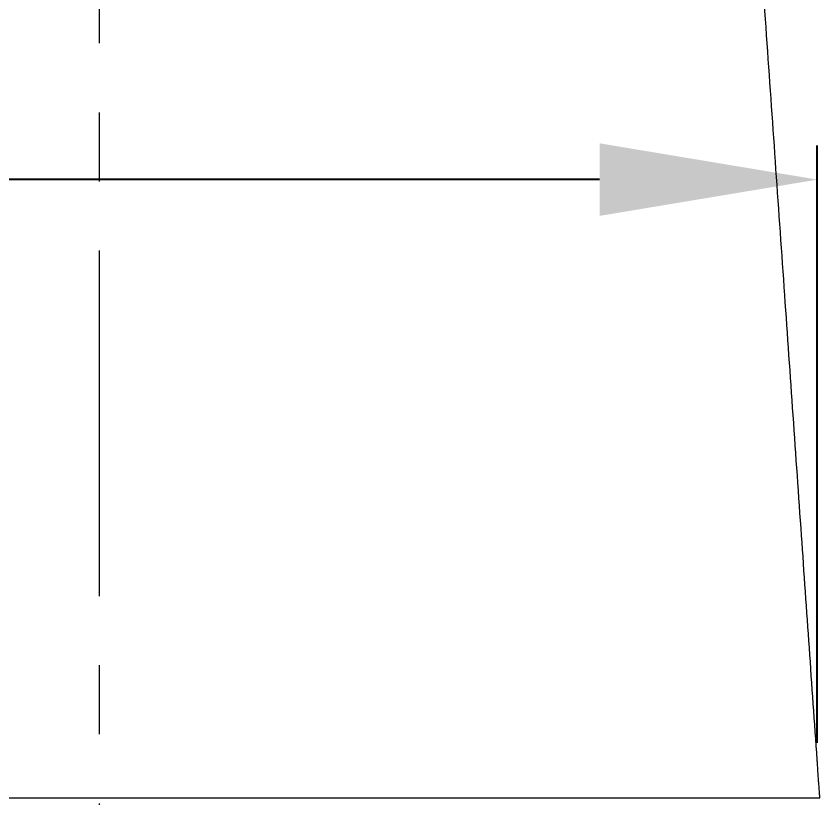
# Model space of a CAD drawing. Header units: millimetres. Extents: x 7606 to 8200, y 2765 to 3605.
# Drawn here: x 7687.49 to 7717.05, y 3003.76 to 3032.5 of the extents above; entities that cross this region are included whole.
import ezdxf

# ---------------------------------------------------------------- set-up
doc = ezdxf.new("R2010")
doc.units = ezdxf.units.MM
doc.linetypes.add('CENTERX2', pattern=[20.32, 12.7, -2.54, 2.54, -2.54])
doc.layers.get('0').update_dxf_attribs({"color": 3})
doc.layers.add('CENTER', color=1, linetype='CENTERX2', lineweight=15)
doc.layers.add('DIM_', color=3, linetype='Continuous', lineweight=9)
doc.styles.get("Standard").update_dxf_attribs({"font": 'arial.ttf'})
doc.dimstyles.new('사본(2) STANDARD', dxfattribs={"dimscale": 0, "dimtxt": 5, "dimasz": 5, "dimexe": 1.25, "dimexo": 0.625, "dimgap": 1.5, "dimtad": 3, "dimtih": 1, "dimtoh": 1, "dimdec": 1, "dimzin": 9, "dimdsep": 46, "dimtxsty": 'Standard', "dimcen": 2.5, "dimclrd": 3, "dimclre": 3, "dimclrt": 4, "dimadec": 0, "dimazin": 0, "dimtfac": 1, "dimtdec": 1, "dimtmove": 0, "dimatfit": 3, "dimfxl": 1.25, "dimtfill": 1, "dimtolj": 1, "dimtzin": 0, "dimarcsym": 0})

# ---------------------------------------------------------------- blocks, each defined once
blk = doc.blocks.new('*D15')
at = {"layer": 'DIM_', "color": 3, "lineweight": -2, "transparency": 16777216}
for p, q in [((7664.046, 3004.382), (7664.046, 3027.737)), ((7716.949, 3005.78), (7716.949, 3027.737)), ((7664.046, 3026.487), (7656.046, 3026.487)), ((7708.949, 3026.487), (7672.046, 3026.487))]:
    blk.add_line(p, q, dxfattribs=at)
at = {"layer": 'DIM_', "color": 3, "transparency": 16777216}
for points in [[(7672.046, 3027.82), (7672.046, 3025.154), (7664.046, 3026.487)], [(7708.949, 3027.82), (7708.949, 3025.154), (7716.949, 3026.487)]]:
    blk.add_solid(points, dxfattribs=at)
at = {"layer": 'DIM_', "color": 4, "transparency": 16777216, "insert": (7644.148, 3026.487), "char_height": 8, "attachment_point": 5, "bg_fill": 3, "box_fill_scale": 1.1, "bg_fill_color": 256, "bg_fill_true_color": 13158600, "bg_fill_transparency": 0}
blk.add_mtext('\\A1;52.9', dxfattribs=at)

msp = doc.modelspace()

# ---------------------------------------------------------------- linework, layer by layer
at = {"linetype": 'Continuous', "lineweight": 18}
for points, knots in [([(7716.949, 3005.155), (7716.757, 3007.904), (7716.36, 3013.6), (7715.747, 3022.379), (7715.103, 3031.601), (7714.434, 3041.176), (7713.744, 3051.058), (7713.183, 3059.086), (7712.853, 3063.814), (7712.76, 3065.153)], [0, 0, 0, 0, 0.137423, 0.284806, 0.438967, 0.598557, 0.763576, 0.933086, 1, 1, 1, 1]), ([(7664.046, 3003.757), (7664.045, 3003.757), (7664.049, 3003.757), (7664.045, 3003.757), (7664.05, 3003.757), (7664.044, 3003.757), (7664.048, 3003.757), (7664.045, 3003.757), (7664.045, 3003.757), (7664.057, 3003.757), (7664.105, 3003.757), (7664.385, 3003.757), (7665.604, 3003.757), (7667.724, 3003.757), (7669.145, 3003.757), (7669.668, 3003.757), (7670.062, 3003.757), (7670.456, 3003.757), (7670.981, 3003.757), (7673.476, 3003.757), (7680.042, 3003.757), (7686.345, 3003.757), (7690.547, 3003.757)], [0, 0, 0, 0, 0.077752, 0.262201, 0.446651, 0.538876, 0.550404, 0.556168, 0.561932, 0.567696, 0.57346, 0.584988, 0.631101, 0.677213, 0.688741, 0.694505, 0.700269, 0.706033, 0.711797, 0.723325, 0.81555, 1, 1, 1, 1]), ([(7690.547, 3003.757), (7694.749, 3003.757), (7701.052, 3003.757), (7707.618, 3003.757), (7710.113, 3003.757), (7710.638, 3003.757), (7711.032, 3003.757), (7711.426, 3003.757), (7711.949, 3003.757), (7713.37, 3003.757), (7715.49, 3003.757), (7716.709, 3003.757), (7716.989, 3003.757), (7717.037, 3003.757), (7717.049, 3003.757), (7717.049, 3003.757), (7717.046, 3003.757), (7717.047, 3003.757), (7717.048, 3003.757), (7717.048, 3003.757)], [0, 0, 0, 0, 0.38785, 0.581776, 0.606016, 0.618137, 0.630257, 0.642377, 0.654498, 0.678738, 0.775701, 0.872663, 0.896904, 0.909024, 0.921145, 0.933265, 0.945385, 0.969626, 1, 1, 1, 1])]:
    msp.add_open_spline(points, degree=3, knots=knots, dxfattribs=at)
msp.add_open_spline([(7717.048, 3003.757), (7716.994, 3004.453), (7716.949, 3005.155)], degree=2, dxfattribs=at)
at = {"layer": 'CENTER'}
msp.add_line((7690.547, 3409.957), (7690.547, 2817.519), dxfattribs=at)

# ---------------------------------------------------------------- next in the draw order: dimensions: what is measured, and where the dimension line sits
at = {"layer": 'DIM_'}
dim = msp.add_linear_dim(base=(7716.949, 3026.487), p1=(7664.046, 3003.757), p2=(7716.949, 3005.155), dimstyle='사본(2) STANDARD', override={"dimscale": 1, "dimtxt": 8, "dimasz": 8, "dimtad": 0}, dxfattribs=at)
dim.commit()
dim.dimension.update_dxf_attribs({"geometry": '*D15', "text_midpoint": (7644.148, 3026.487), "dimtype": 160})

doc.saveas('drawing.dxf')
